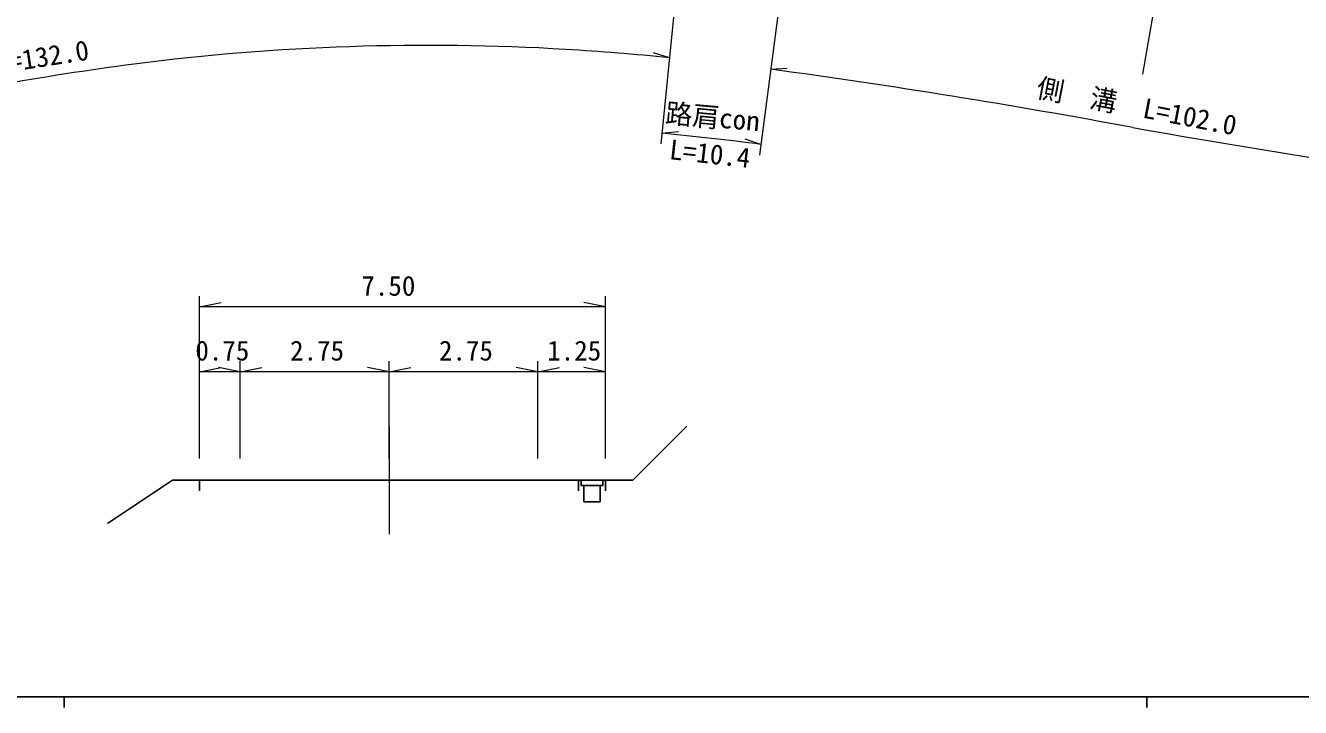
# Model space of a CAD drawing. Units: millimetres, scale not verified, with parts at other scales. Extents: x 40000 to 680000, y 20000 to 380000.
# Drawn here: x 264419 to 382179, y 204000 to 266998 of the extents above; entities that cross this region are included whole.
import ezdxf
from ezdxf.enums import TextEntityAlignment as Align

# ---------------------------------------------------------------- set-up
doc = ezdxf.new("R2010")
doc.units = ezdxf.units.MM
doc.header["$LTSCALE"] = 1000
doc.linetypes.add('CHAIN', pattern=[18.5, 12, -1.5, 3.5, -1.5])
for name, color, linetype, lineweight in [('M-BGD', 7, 'Continuous', 25), ('M-BMK', 2, 'CHAIN', 13), ('M-STR-HTXT', 7, 'Continuous', 13), ('M-TTL-BAND', 7, 'Continuous', 25)]:
    doc.layers.add(name, color=color, linetype=linetype, lineweight=lineweight)
doc.styles.add('ＭＳ ゴシック', font='')
doc.styles.get('ＭＳ ゴシック').set_extended_font_data('MS Gothic')

msp = doc.modelspace()

# ---------------------------------------------------------------- linework, layer by layer
at = {"layer": 'M-BGD'}
for p, q in [((325500, 230000), (320500, 225000)), ((278000, 225000), (272000, 221000)), ((280500, 225000), (280500, 224000)), ((315500, 225000), (315500, 224000)), ((315750, 225000), (315750, 224500)), ((317750, 225000), (317750, 224500)), ((318000, 225000), (318000, 224000)), ((317750, 224500), (315750, 224500)), ((316000, 224500), (316000, 223000)), ((317500, 224500), (317500, 223000)), ((317500, 223000), (316000, 223000))]:
    msp.add_line(p, q, dxfattribs=at)
msp.add_lwpolyline([(320500, 225000), (318000, 225000), (315500, 225000), (311750, 225000), (298000, 225000), (284250, 225000), (280500, 225000), (278000, 225000)], dxfattribs=at)
at = {"layer": 'M-BMK'}
msp.add_line((298000, 230000), (298000, 220000), dxfattribs=at)
at = {"layer": 'M-STR-HTXT'}
for p, q in [((372775, 292040), (367572, 262495)), ((324585, 270986), (323105, 256059)), ((334148, 269897), (332216, 255021)), ((323895, 264020), (322432, 264467)), ((333247, 262954), (334773, 263049)), ((323204, 257054), (324726, 257205)), ((332345, 256013), (330896, 256503)), ((280500, 227000), (280500, 242000)), ((318000, 227000), (318000, 242000)), ((280500, 241000), (282500, 241400)), ((318000, 241000), (280500, 241000)), ((318000, 241000), (316000, 241400)), ((284250, 227000), (284250, 236000)), ((298000, 227000), (298000, 236000)), ((311750, 227000), (311750, 236000)), ((280500, 235000), (282500, 235400)), ((284250, 235000), (280500, 235000)), ((284250, 235000), (282250, 235400)), ((284250, 235000), (286250, 235400)), ((298000, 235000), (284250, 235000)), ((298000, 235000), (296000, 235400)), ((298000, 235000), (300000, 235400)), ((311750, 235000), (298000, 235000)), ((311750, 235000), (309750, 235400)), ((311750, 235000), (313750, 235400)), ((318000, 235000), (311750, 235000)), ((318000, 235000), (316000, 235400))]:
    msp.add_line(p, q, dxfattribs=at)
for centre, radius, start, end in [((301628, 50162), 215000, 86.61319, 97.25958), ((299077, 14201), 251049, 84.3268, 86.5169), ((315415, -42685), 308851, 97.62023, 102.38426), ((238829, -430518), 699870, 79.47213, 82.24673), ((293575, -43853), 302362, 82.63299, 84.37648), ((535943, 1214061), 971347, 259.96613, 262.11013)]:
    msp.add_arc(centre, radius, start, end, dxfattribs=at)
at = {"layer": 'M-TTL-BAND'}
for p, q in [((40000, 205000), (579000, 205000)), ((268000, 205000), (268000, 204000)), ((368000, 205000), (368000, 204000))]:
    msp.add_line(p, q, dxfattribs=at)

# ---------------------------------------------------------------- texts
at = {"layer": 'M-STR-HTXT', "style": 'ＭＳ ゴシック'}
for s, rotation, p in [('側\u3000溝\u3000L=132.0', 8.871, (261222, 261873)), ('側\u3000溝\u3000L=102.0', 349.027, (366776, 258086)), ('路肩con', 354.788, (327751, 257073))]:
    msp.add_text(s, height=1833, rotation=rotation, dxfattribs=at).set_placement(p, align=Align.BOTTOM_CENTER)
msp.add_text('L=10.4', height=1833, rotation=353.655, dxfattribs=at).set_placement((327740, 256070), align=Align.TOP_CENTER)
for s, p in [('7.50', (297934, 241487)), ('0.75', (282600, 235500)), ('2.75', (291350, 235500)), ('2.75', (305100, 235500)), ('1.25', (315100, 235500))]:
    msp.add_text(s, height=1833, dxfattribs=at).set_placement(p, align=Align.BOTTOM_CENTER)

doc.saveas('drawing.dxf')
